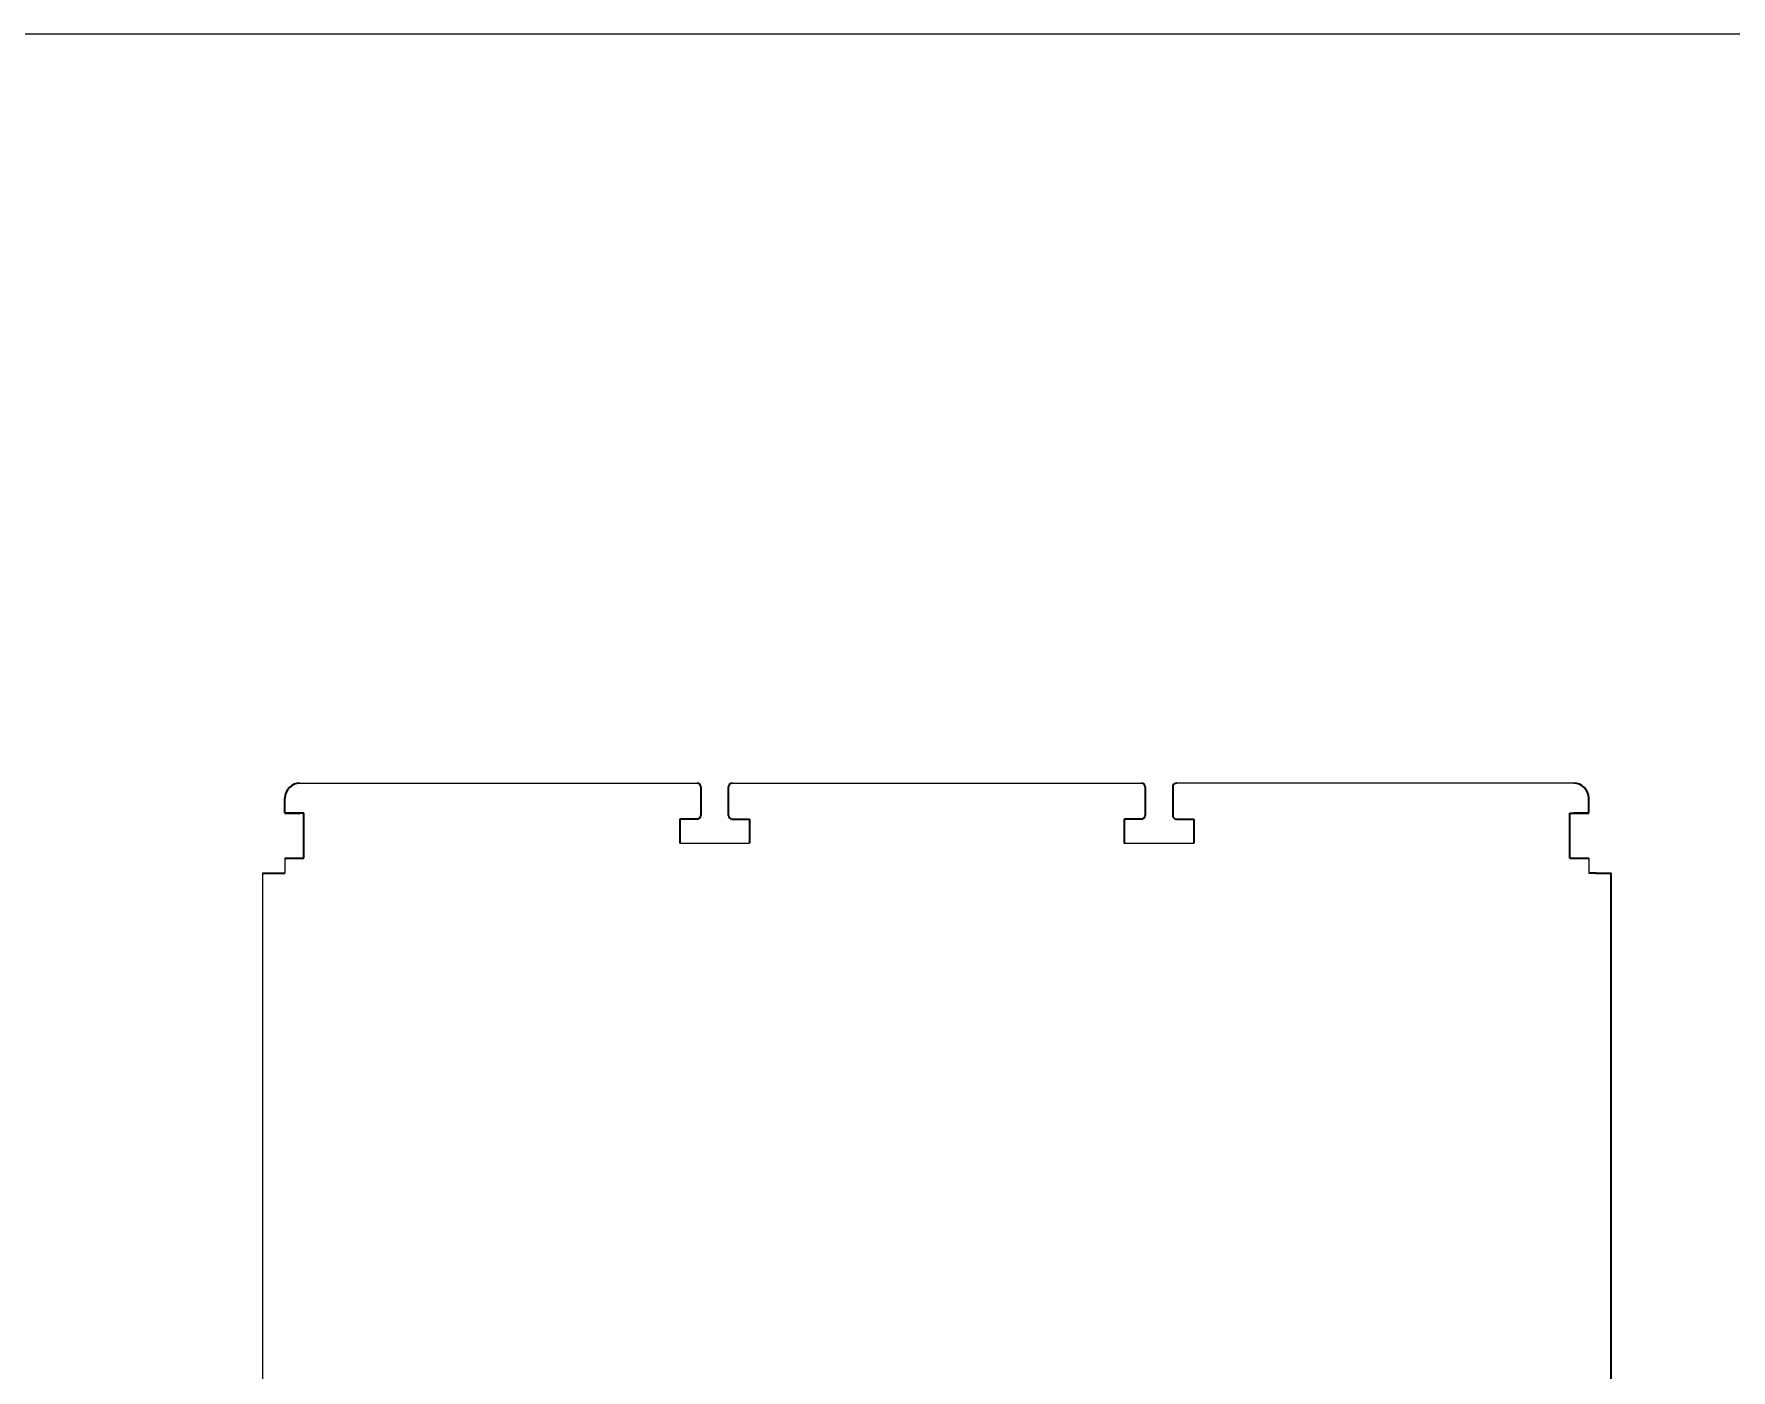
# Model space of a CAD drawing. Header units: millimetres. Extents: x 0 to 840, y -1485 to 297.
# Drawn here: x 182.62 to 193.95, y -676.65 to -667.73 of the extents above; entities that cross this region are included whole.
import ezdxf

# ---------------------------------------------------------------- set-up
doc = ezdxf.new("R2010")
doc.units = ezdxf.units.MM

# ---------------------------------------------------------------- blocks, each defined once
blk = doc.blocks.new('XT2_3M ABB')
at = {"layer": 'Defpoints', "color": 3}
for p, q in [((-4.25, 13), (-1.599, 13)), ((-1.365, 13), (1.365, 13)), ((4.25, 13), (1.599, 13)), ((-1.714, 12.6), (-1.25, 12.6)), ((1.25, 12.6), (1.714, 12.6)), ((-4.35, 12.5), (-4.35, 12.4)), ((4.35, 12.5), (4.35, 12.4)), ((-4.5, 12.4), (-4.5, 0.6))]:
    blk.add_line(p, q, dxfattribs=at)
at = {"layer": 'Defpoints', "color": 3, "lineweight": 35, "ltscale": 0.0475}
for p, q in [((-1.574, 12.975), (-1.574, 12.785)), ((-1.39, 12.785), (-1.39, 12.975)), ((1.39, 12.975), (1.39, 12.785)), ((1.574, 12.975), (1.574, 12.785))]:
    blk.add_line(p, q, dxfattribs=at)
at = {"layer": 'Defpoints', "color": 3, "lineweight": 35, "ltscale": 0.025}
for p, q in [((-4.35, 12.8), (-4.35, 12.9)), ((-4.35, 12.8), (-4.25, 12.8)), ((4.35, 12.8), (4.25, 12.8)), ((4.35, 12.8), (4.35, 12.9)), ((-4.5, 12.4), (-4.4, 12.4)), ((4.4, 12.4), (4.5, 12.4))]:
    blk.add_line(p, q, dxfattribs=at)
at = {"layer": 'Defpoints', "color": 3, "lineweight": 35, "ltscale": 0.03125}
for p, q in [((-4.225, 12.8), (-4.35, 12.8)), ((4.225, 12.8), (4.35, 12.8)), ((-4.35, 12.5), (-4.225, 12.5)), ((4.225, 12.5), (4.35, 12.5))]:
    blk.add_line(p, q, dxfattribs=at)
at = {"layer": 'Defpoints', "color": 3, "lineweight": 35, "ltscale": 0.00625}
for p, q in [((-4.225, 12.8), (-4.25, 12.8)), ((4.225, 12.8), (4.25, 12.8))]:
    blk.add_line(p, q, dxfattribs=at)
at = {"layer": 'Defpoints', "color": 3, "lineweight": 35, "ltscale": 0.075}
for p, q in [((-4.225, 12.5), (-4.225, 12.8)), ((4.225, 12.5), (4.225, 12.8))]:
    blk.add_line(p, q, dxfattribs=at)
at = {"layer": 'Defpoints', "color": 3, "lineweight": 35, "ltscale": 0.02875}
for p, q in [((-1.599, 12.76), (-1.714, 12.76)), ((-1.599, 12.76), (-1.714, 12.76)), ((-1.365, 12.76), (-1.25, 12.76)), ((-1.365, 12.76), (-1.25, 12.76)), ((1.365, 12.76), (1.25, 12.76)), ((1.365, 12.76), (1.25, 12.76)), ((1.599, 12.76), (1.714, 12.76)), ((1.599, 12.76), (1.714, 12.76))]:
    blk.add_line(p, q, dxfattribs=at)
at = {"layer": 'Defpoints', "color": 3, "lineweight": 35, "ltscale": 0.04}
for p, q in [((-1.714, 12.76), (-1.714, 12.6)), ((-1.25, 12.76), (-1.25, 12.6)), ((1.25, 12.76), (1.25, 12.6)), ((1.714, 12.76), (1.714, 12.6))]:
    blk.add_line(p, q, dxfattribs=at)
at = {"layer": 'Defpoints', "color": 3, "lineweight": 35, "ltscale": 0.0125}
for p, q in [((-4.4, 12.4), (-4.35, 12.4)), ((4.4, 12.4), (4.35, 12.4))]:
    blk.add_line(p, q, dxfattribs=at)
at = {"layer": 'Defpoints', "color": 3, "lineweight": 35}
blk.add_line((4.5, 0.6), (4.5, 12.4), dxfattribs=at)
blk.add_line((4.5, 0.6), (4.5, 12.4), dxfattribs=at)
for centre, radius, start, end in [((-4.25, 12.9), 0.1, 90, 180), ((-4.25, 12.9), 0.1, 90, 180), ((-1.599, 12.975), 0.025, 0, 90), ((-1.365, 12.975), 0.025, 90, 180), ((1.365, 12.975), 0.025, 0, 90), ((1.599, 12.975), 0.025, 90, 180), ((4.25, 12.9), 0.1, 0, 90), ((4.25, 12.9), 0.1, 360, 90), ((-1.599, 12.785), 0.025, 270, 0), ((-1.599, 12.785), 0.025, 270, 0), ((-1.365, 12.785), 0.025, 180, 270), ((-1.365, 12.785), 0.025, 180, 270), ((1.365, 12.785), 0.025, 270, 0), ((1.365, 12.785), 0.025, 270, 0), ((1.599, 12.785), 0.025, 180, 270), ((1.599, 12.785), 0.025, 180, 270)]:
    blk.add_arc(centre, radius, start, end, dxfattribs=at)

msp = doc.modelspace()

# ---------------------------------------------------------------- linework, layer by layer
msp.add_lwpolyline([(154.7156, -667.7301), (222.5758, -667.7301), (222.5758, -807.7301), (154.7156, -807.7301)], close=True)

# ---------------------------------------------------------------- block references
msp.add_blockref('XT2_3M ABB', (188.6457, -685.7301))

doc.saveas('drawing.dxf')
